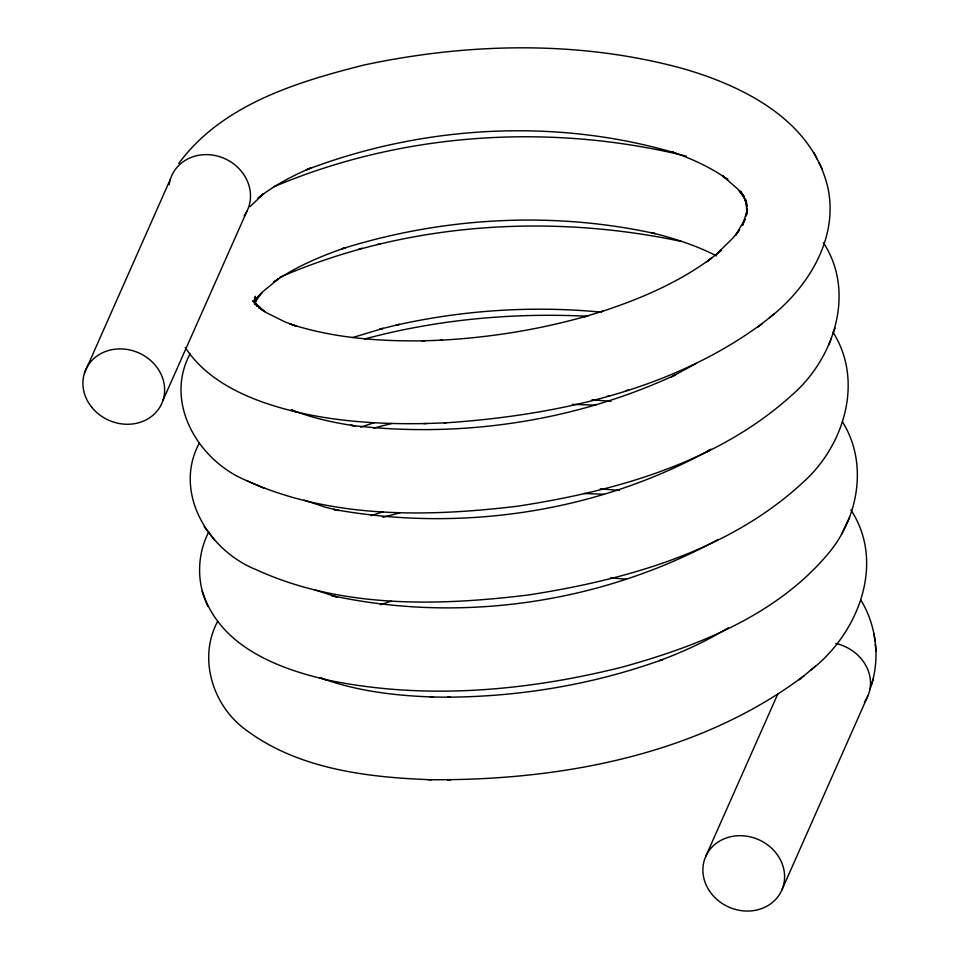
<?xml version="1.0" encoding="UTF-8"?>
<svg xmlns="http://www.w3.org/2000/svg" width="959" height="959" viewBox="0 0 959 959"><rect width="100%" height="100%" fill="white"/><g stroke="black" fill="none" stroke-linecap="round" stroke-linejoin="round"><path stroke-width="1.44" d="M860.762 599.89C876.982 626.407 880.578 660.367 869.873 689.605M254.986 302.481L255.334 296.283L254.854 304.063L256.329 297.758L254.507 304.075M190.302 353.439C163.438 402.756 198.645 461.123 246.559 480.567C331.011 518.975 427.57 516.985 517.812 506.172C615.426 491.128 717.092 462.885 791.882 395.12C834.162 358.654 855.908 292.279 823.409 242.687M871.192 685.397L873.217 679.056M205.142 599.051C225.305 649.099 281.73 669.802 330.507 680.638C426.803 700.01 527.078 690.912 621.768 667.212C697.145 646.426 775.387 615.954 827.257 554.77C858.449 518.867 868.53 463.209 842.398 421.696M828.972 344.665L831.225 338.551M832.808 334.223L835.109 328.014M254.662 304.051L256.76 298.92L254.866 302.325L261.723 292.687L256.784 298.105L262.982 291.524L278.685 278.673L273.411 282.246C295.408 267.022 320.162 256.329 345.384 247.722L341.5 248.98C442.243 217.19 551.785 210.932 655.105 233.612L651.401 232.725C673.805 238.216 695.922 245.372 716.505 255.873M199.256 443.19C172.908 492.411 208.067 550.514 256.029 569.598C340.769 608.557 438.095 606.064 528.733 594.928C626.491 579.68 728.636 551.305 802.875 482.497C843.968 446.007 864.095 381.346 833.095 332.329M84.524 372.907L170.414 179.093M163.018 400.239L246.919 211.256M705.656 856.615L777.917 693.729M781.813 890.12L867.691 696.306M841.463 534.235L849.638 517.237M208.858 531.765C196.859 554.686 196.487 583.06 207.911 606.292M217.717 621.24C198.345 657.107 211.807 703.091 242.975 727.677C295.971 768.962 366.29 777.353 431.358 779.751M178.686 163.581C221.841 104.675 296.691 81.983 364.336 64.948C468.232 42.867 577.989 40.302 681.058 68.077C741.966 85.267 810.894 119.288 827.473 186.022C839.533 237.005 808.473 287.388 769.406 317.777M249.999 206.665L263.581 193.706L258.103 198.093C274.118 185.351 292.399 175.809 311.16 167.813L306.293 169.863C423.039 125.305 555.776 117.549 675.915 153.224L671.132 151.63C691.139 158.439 710.655 167.214 727.881 179.573L722.379 175.701L737.819 189.079L743.932 196.187L739.197 190.613L744.112 197.842L740.827 191.344L746.629 202.817M810.535 670.317C857.73 634.319 886.104 563.472 850.897 509.9M428.05 779.703C558.414 780.938 697.661 755.74 803.882 675.867M799.255 679.763L815.39 666.229M706.963 261.783L711.59 258.067C678.445 282.653 640.037 299.052 600.981 311.771L603.451 311.04L584.247 316.83L586.237 316.242C538.622 329.74 489.462 337.604 440.049 340.241L442.123 340.169L421.984 340.901L424.561 340.805C379.249 341.476 333.181 338.119 289.87 323.914L295.911 326.012L285.111 321.96L266.482 312.742L258.714 307.623L264.768 311.651L252.78 300.802L257.791 306.089L253.548 300.395L257.192 306.329L254.111 300.515L255.094 303.152M444.149 422.895L446.223 422.811C556.795 415.271 671.708 390.277 762.357 323.411M708.042 260.92L721.528 250.107L716.661 254.015L733 237.976L739.581 229.788L735.541 235.327L745.131 219.084L742.482 225.449L747.469 209.398L746.282 215.979L747.073 208.079L747.241 213.473L745.467 199.352L747.169 206.269L744.568 198.717L746.558 202.661M757.742 327.127L774.273 313.857M710.499 449.507L707.035 451.749L711.027 449.291C597.829 512.274 460.835 532.485 333.708 509.409L338.575 510.476L325.712 507.287L303.991 500.13M728.313 627.821C706.627 641.127 683.395 651.7 659.6 660.607L662.573 659.54C593.861 684.414 520.725 696.69 447.709 697.181L450.538 697.241L430.255 696.965L433.576 697.013C395.12 695.731 356.245 691.151 319.982 677.665L326.156 679.955M718.099 539.461C602.072 602.983 461.015 623.71 331.706 595.599L337.112 597.073L313.905 589.557M696.246 363.437L671.54 376.839L675.436 374.873C574.849 421.504 460.512 438.467 350.562 425.281L355.274 425.916C333.456 422.703 311.759 417.884 291.2 409.769L296.93 412.322M280.112 277.187C405.249 222.956 548.476 213.21 681.358 241.44M274.142 186.657C403.02 132.138 550.874 122.812 686.44 156.185M380.351 604.757L391.044 601.221M370.941 515.69L383.36 511.746M360.656 427.091L374.25 422.715M352.708 337.532L383.132 328.374L379.716 329.213L399.28 324.382L396.295 325.113C462.694 310.237 531.466 305.609 599.231 311.975M625.999 390.637L628.469 389.905M606.987 396.403L608.977 395.815M373.554 428.134L391.74 423.446M364.648 338.983C437.124 319.479 512.789 312.538 587.687 316.266M382.857 517.261L399.939 512.873M358.858 249.076L362.274 248.249M377.546 244.461L380.531 243.73M185.267 347.518C204.243 376.647 236.705 393.669 268.916 404.242C319.563 420.809 373.459 424.597 426.443 423.53M423.866 423.626L446.223 422.811M572.331 404.35L595.839 405.166M447.697 779.955L450.538 780.003M583.743 493.489L604.122 494.257M610.619 577.881L626.335 579.176M600.31 488.826L619.538 490.445M592.015 399.735L610.991 401.389M246.559 480.567L264.3 488.407M204.099 526.647L208.846 532.689M209.817 533.959L214.492 539.905M818.986 162.539L822.307 169.12M814.083 152.877L817.368 159.374M202.157 591.2L204.938 598.488M255.789 304.734L254.638 301.15L255.01 303.631M874.14 634.043L874.944 641.139M875.279 644.34L876.082 651.449M169.144 184.751A41.609 37.317 25.5 0 1 223.543 158.103A41.609 37.317 25.5 0 1 244.125 215.871M835.816 643.477A41.609 36.394 22.5 0 1 864.407 702M91.62 407.096A41.597 36.862 23.9 0 0 161.687 403.691A41.597 36.862 23.9 0 0 118.005 348.944A41.597 36.862 23.9 0 0 91.62 407.096M709.564 891.127A41.597 36.862 23.9 0 0 780.218 893.273A41.597 36.862 23.9 0 0 741.427 835.709A41.597 36.862 23.9 0 0 709.564 891.127"/></g></svg>
